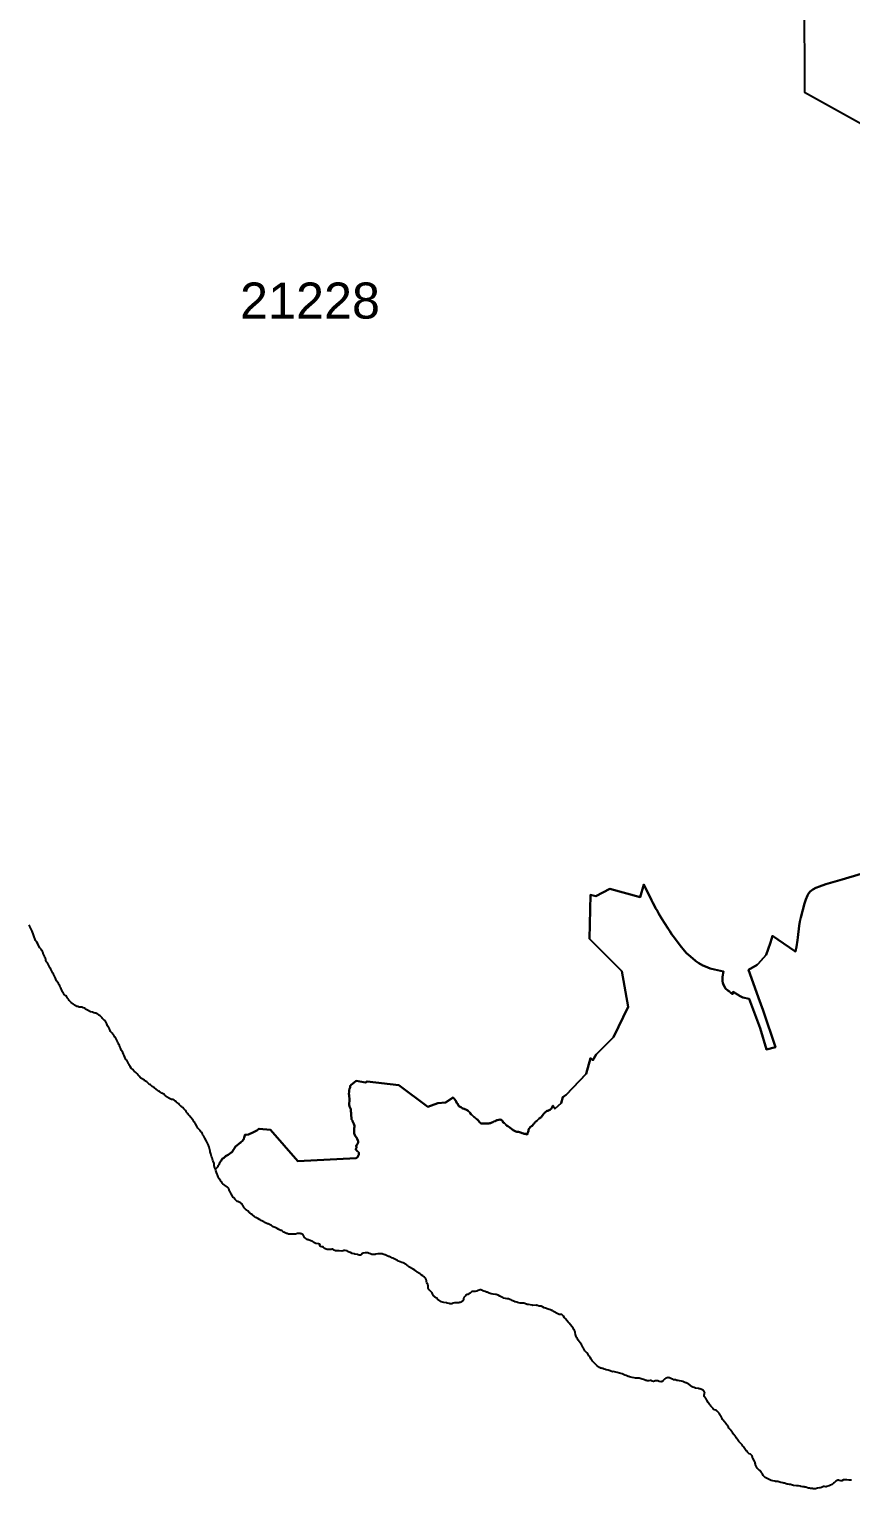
# Model space of a CAD drawing. Header units: inches. Extents: x 1341578 to 1502124, y 557203 to 748561.
# Drawn here: x 1382624 to 1394782, y 566237 to 587838 of the extents above; entities that cross this region are included whole.
import ezdxf
from ezdxf.enums import TextEntityAlignment as Align

# ---------------------------------------------------------------- set-up
doc = ezdxf.new("R2010")
doc.units = ezdxf.units.IN
doc.header["$MEASUREMENT"] = 0
doc.layers.add('Zipcode', color=7, linetype='Continuous')
doc.layers.add('ZipcodeAnno', color=7, linetype='Continuous')
doc.styles.add('Arial', font='arial.ttf')

msp = doc.modelspace()

# ---------------------------------------------------------------- linework, layer by layer
at = {"layer": 'Zipcode'}
for points in [[(1394093, 588359), (1394099, 586907), (1398332, 584551)], [(1394934, 575337), (1394652, 575253), (1394415, 575184), (1394317, 575152), (1394263, 575131), (1394221, 575107), (1394200, 575091), (1394183, 575074), (1394163, 575051), (1394152, 575035), (1394142, 575016), (1394118, 574959), (1394098, 574897), (1394041, 574691), (1394027, 574631), (1394016, 574566), (1393999, 574394), (1393995, 574355), (1393979, 574258), (1393962, 574188), (1393953, 574194), (1393624, 574418), (1393593, 574323), (1393561, 574225), (1393531, 574140), (1393490, 574095), (1393450, 574050), (1393410, 574006), (1393395, 573989), (1393270, 573918), (1393311, 573794), (1393416, 573505), (1393484, 573316), (1393669, 572773), (1393537, 572737), (1393443, 573052), (1393278, 573488), (1393186, 573508), (1393146, 573526), (1393039, 573589), (1393031, 573556), (1393000, 573581), (1392985, 573594), (1392962, 573610), (1392929, 573642), (1392917, 573659), (1392898, 573694), (1392887, 573726), (1392883, 573749), (1392882, 573772), (1392883, 573812), (1392897, 573890), (1392767, 573920), (1392700, 573939), (1392631, 573964), (1392593, 573982), (1392532, 574018), (1392490, 574046), (1392486, 574049), (1392408, 574113), (1392353, 574165), (1392322, 574199), (1392259, 574276), (1392172, 574390), (1392135, 574440), (1392104, 574488), (1392075, 574533), (1391986, 574671), (1391941, 574747), (1391915, 574794), (1391894, 574831), (1391865, 574886), (1391852, 574910), (1391833, 574947), (1391720, 575182), (1391664, 574994), (1391215, 575118), (1391009, 575008), (1390929, 575026), (1390914, 574375), (1391394, 573899), (1391488, 573368), (1391270, 572922), (1391013, 572666), (1390963, 572578), (1390930, 572608), (1390866, 572380), (1390568, 572066), (1390539, 572047), (1390521, 572035), (1390520, 572034), (1390496, 571944), (1390405, 571864), (1390397, 571872), (1390386, 571879), (1390382, 571886), (1390379, 571897), (1390378, 571904), (1390374, 571903), (1390367, 571894), (1390356, 571873), (1390348, 571861), (1390339, 571852), (1390310, 571834), (1390298, 571830), (1390288, 571828), (1390280, 571825), (1390268, 571818), (1390259, 571810), (1390251, 571801), (1390242, 571792), (1390233, 571782), (1390215, 571754), (1390205, 571742), (1390193, 571732), (1390170, 571715), (1390144, 571691), (1390135, 571684), (1390117, 571667), (1390106, 571656), (1390094, 571642), (1390085, 571634), (1390065, 571610), (1390055, 571603), (1390039, 571587), (1390030, 571580), (1390022, 571570), (1390019, 571557), (1390015, 571548), (1390012, 571533), (1390009, 571522), (1389999, 571501), (1389996, 571490), (1389995, 571479), (1389993, 571480), (1389980, 571484), (1389966, 571488), (1389950, 571490), (1389937, 571495), (1389920, 571502), (1389908, 571505), (1389879, 571517), (1389866, 571518), (1389853, 571518), (1389839, 571520), (1389823, 571526), (1389816, 571531), (1389786, 571546), (1389780, 571547), (1389773, 571553), (1389767, 571560), (1389735, 571586), (1389721, 571595), (1389718, 571600), (1389713, 571602), (1389703, 571602), (1389700, 571604), (1389696, 571606), (1389688, 571613), (1389681, 571621), (1389672, 571635), (1389656, 571649), (1389640, 571660), (1389628, 571681), (1389618, 571690), (1389609, 571696), (1389603, 571699), (1389590, 571700), (1389572, 571699), (1389555, 571694), (1389543, 571690), (1389518, 571677), (1389501, 571672), (1389484, 571662), (1389469, 571657), (1389459, 571652), (1389453, 571650), (1389439, 571649), (1389424, 571645), (1389407, 571643), (1389391, 571642), (1389366, 571642), (1389351, 571642), (1389335, 571642), (1389317, 571645), (1389302, 571650), (1389292, 571658), (1389273, 571680), (1389272, 571684), (1389270, 571688), (1389263, 571696), (1389262, 571696), (1389254, 571704), (1389241, 571714), (1389240, 571714), (1389220, 571731), (1389203, 571743), (1389193, 571749), (1389169, 571775), (1389161, 571783), (1389143, 571805), (1389118, 571832), (1389096, 571844), (1389070, 571854), (1389060, 571858), (1389041, 571865), (1389033, 571869), (1389021, 571878), (1389010, 571885), (1388991, 571894), (1388984, 571901), (1388979, 571907), (1388972, 571917), (1388960, 571937), (1388954, 571945), (1388949, 571955), (1388943, 571967), (1388939, 571976), (1388918, 572004), (1388907, 572015), (1388902, 572022), (1388899, 572027), (1388782, 571952), (1388673, 571946), (1388525, 571888), (1388096, 572211), (1387623, 572263), (1387599, 572251), (1387464, 572276), (1387383, 572210), (1387379, 572205), (1387375, 572196), (1387372, 572186), (1387372, 572176), (1387370, 572166), (1387366, 572156), (1387361, 572138), (1387360, 572128), (1387358, 572117), (1387360, 572116), (1387360, 572106), (1387353, 572088), (1387354, 572078), (1387358, 572068), (1387359, 572058), (1387358, 572047), (1387359, 572037), (1387362, 572016), (1387364, 572006), (1387364, 571986), (1387364, 571975), (1387360, 571945), (1387359, 571934), (1387360, 571923), (1387361, 571913), (1387363, 571903), (1387366, 571894), (1387375, 571876), (1387379, 571866), (1387381, 571856), (1387381, 571845), (1387383, 571826), (1387385, 571816), (1387388, 571805), (1387389, 571795), (1387390, 571754), (1387393, 571733), (1387393, 571712), (1387395, 571702), (1387407, 571685), (1387410, 571675), (1387418, 571656), (1387427, 571638), (1387436, 571608), (1387437, 571598), (1387437, 571587), (1387435, 571577), (1387435, 571546), (1387431, 571515), (1387434, 571496), (1387438, 571485), (1387443, 571472), (1387449, 571462), (1387468, 571436), (1387479, 571416), (1387488, 571393), (1387491, 571379), (1387491, 571362), (1387488, 571351), (1387483, 571342), (1387470, 571329), (1387466, 571322), (1387464, 571308), (1387466, 571292), (1387465, 571284), (1387458, 571267), (1387458, 571255), (1387465, 571245), (1387476, 571239), (1387500, 571215), (1387503, 571206), (1387503, 571193), (1387501, 571181), (1387491, 571164), (1387480, 571147), (1387463, 571130), (1386599, 571087), (1386194, 571550), (1386029, 571566), (1386015, 571559), (1385990, 571541), (1385942, 571514), (1385871, 571479), (1385869, 571478), (1385837, 571474), (1385816, 571473), (1385813, 571463), (1385807, 571434), (1385801, 571414), (1385796, 571404), (1385777, 571379), (1385760, 571366), (1385752, 571361), (1385719, 571336), (1385694, 571318), (1385679, 571304), (1385673, 571295), (1385660, 571279), (1385650, 571261), (1385644, 571253), (1385640, 571244), (1385621, 571220), (1385615, 571213), (1385607, 571207), (1385607, 571207), (1385569, 571177), (1385569, 571177), (1385556, 571173), (1385546, 571170), (1385537, 571166), (1385529, 571160), (1385528, 571159), (1385522, 571152), (1385522, 571152), (1385516, 571146), (1385512, 571142), (1385505, 571136), (1385488, 571125), (1385480, 571118), (1385469, 571102), (1385465, 571092), (1385458, 571084), (1385446, 571066), (1385439, 571060), (1385439, 571058), (1385439, 571058), (1385435, 571038), (1385428, 571031), (1385422, 571022), (1385414, 571004), (1385414, 571003), (1385379, 570967), (1385376, 570976), (1385368, 570995), (1385365, 571005), (1385363, 571016), (1385363, 571030), (1385361, 571040), (1385359, 571050), (1385346, 571087), (1385342, 571096), (1385336, 571116), (1385331, 571136), (1385323, 571155), (1385318, 571175), (1385313, 571195), (1385303, 571223), (1385302, 571234), (1385296, 571254), (1385288, 571295), (1385284, 571305), (1385279, 571314), (1385277, 571324), (1385268, 571342), (1385264, 571352), (1385248, 571379), (1385225, 571426), (1385218, 571435), (1385208, 571453), (1385195, 571469), (1385186, 571488), (1385183, 571497), (1385182, 571504), (1385173, 571510), (1385166, 571518), (1385161, 571524), (1385157, 571532), (1385154, 571536), (1385155, 571537), (1385149, 571545), (1385133, 571559), (1385121, 571576), (1385105, 571603), (1385086, 571640), (1385073, 571656), (1385067, 571665), (1385060, 571672), (1385054, 571681), (1385049, 571690), (1385043, 571699), (1385010, 571738), (1384997, 571755), (1384982, 571769), (1384969, 571786), (1384964, 571794), (1384959, 571803), (1384954, 571812), (1384947, 571819), (1384935, 571837), (1384928, 571845), (1384920, 571852), (1384913, 571860), (1384895, 571878), (1384883, 571889), (1384874, 571895), (1384859, 571910), (1384844, 571924), (1384831, 571939), (1384806, 571959), (1384799, 571967), (1384793, 571973), (1384784, 571975), (1384767, 571989), (1384758, 571995), (1384748, 571999), (1384738, 571999), (1384728, 572000), (1384719, 572004), (1384700, 572014), (1384664, 572035), (1384656, 572042), (1384633, 572063), (1384624, 572070), (1384607, 572081), (1384588, 572091), (1384570, 572103), (1384552, 572114), (1384543, 572119), (1384525, 572131), (1384478, 572169), (1384443, 572192), (1384418, 572214), (1384411, 572220), (1384395, 572232), (1384380, 572246), (1384363, 572259), (1384356, 572266), (1384337, 572276), (1384330, 572283), (1384284, 572307), (1384276, 572312), (1384269, 572320), (1384250, 572345), (1384235, 572359), (1384224, 572376), (1384216, 572384), (1384200, 572396), (1384176, 572416), (1384170, 572424), (1384157, 572440), (1384135, 572461), (1384116, 572485), (1384107, 572503), (1384105, 572508), (1384103, 572516), (1384102, 572517), (1384097, 572524), (1384091, 572533), (1384079, 572561), (1384069, 572579), (1384055, 572591), (1384051, 572601), (1384027, 572649), (1384019, 572668), (1384007, 572696), (1383991, 572724), (1383982, 572743), (1383978, 572751), (1383976, 572753), (1383971, 572773), (1383961, 572792), (1383960, 572795), (1383958, 572795), (1383952, 572811), (1383947, 572820), (1383937, 572838), (1383931, 572858), (1383927, 572867), (1383916, 572885), (1383912, 572894), (1383900, 572914), (1383893, 572922), (1383875, 572948), (1383861, 572964), (1383851, 572982), (1383836, 572997), (1383828, 573004), (1383811, 573043), (1383806, 573052), (1383800, 573061), (1383785, 573088), (1383771, 573117), (1383759, 573146), (1383754, 573155), (1383747, 573163), (1383738, 573169), (1383723, 573183), (1383709, 573199), (1383702, 573207), (1383688, 573222), (1383673, 573235), (1383656, 573247), (1383640, 573260), (1383630, 573264), (1383612, 573274), (1383602, 573277), (1383582, 573282), (1383562, 573289), (1383532, 573295), (1383522, 573299), (1383512, 573304), (1383504, 573311), (1383487, 573322), (1383459, 573337), (1383451, 573343), (1383441, 573348), (1383421, 573355), (1383403, 573364), (1383372, 573364), (1383368, 573365), (1383365, 573366), (1383355, 573368), (1383346, 573372), (1383328, 573376), (1383324, 573379), (1383321, 573380), (1383312, 573385), (1383294, 573396), (1383286, 573403), (1383278, 573410), (1383244, 573435), (1383216, 573465), (1383210, 573473), (1383207, 573477), (1383203, 573482), (1383198, 573491), (1383191, 573499), (1383174, 573525), (1383167, 573533), (1383142, 573552), (1383136, 573560), (1383129, 573567), (1383114, 573594), (1383110, 573599), (1383102, 573618), (1383101, 573628), (1383098, 573638), (1383090, 573651), (1383084, 573660), (1383076, 573678), (1383066, 573696), (1383063, 573706), (1383057, 573715), (1383031, 573747), (1383026, 573756), (1383021, 573765), (1383012, 573795), (1383003, 573815), (1382983, 573852), (1382972, 573870), (1382957, 573897), (1382943, 573925), (1382933, 573943), (1382920, 573973), (1382910, 573991), (1382899, 574009), (1382894, 574019), (1382882, 574036), (1382872, 574054), (1382869, 574064), (1382868, 574074), (1382864, 574083), (1382854, 574101), (1382849, 574121), (1382835, 574148), (1382832, 574158), (1382829, 574169), (1382822, 574187), (1382821, 574195), (1382817, 574204), (1382814, 574205), (1382813, 574204), (1382805, 574211), (1382800, 574223), (1382798, 574227), (1382789, 574233), (1382780, 574244), (1382760, 574279), (1382753, 574300), (1382737, 574324), (1382731, 574336), (1382718, 574353), (1382692, 574421), (1382683, 574450), (1382674, 574474), (1382666, 574489), (1382658, 574509), (1382653, 574519), (1382633, 574556), (1382620, 574577)], [(1394792, 566365), (1394782, 566365), (1394765, 566363), (1394751, 566366), (1394722, 566368), (1394707, 566370), (1394690, 566370), (1394674, 566367), (1394648, 566357), (1394636, 566356), (1394610, 566360), (1394600, 566363), (1394587, 566363), (1394579, 566361), (1394559, 566349), (1394547, 566337), (1394537, 566327), (1394527, 566318), (1394517, 566311), (1394505, 566302), (1394484, 566290), (1394464, 566282), (1394429, 566269), (1394418, 566268), (1394412, 566268), (1394392, 566273), (1394380, 566271), (1394350, 566258), (1394328, 566252), (1394319, 566249), (1394290, 566246), (1394275, 566239), (1394259, 566237), (1394243, 566237), (1394225, 566238), (1394216, 566239), (1394206, 566239), (1394188, 566241), (1394172, 566245), (1394154, 566247), (1394139, 566252), (1394117, 566259), (1394103, 566262), (1394090, 566266), (1394070, 566268), (1394044, 566273), (1394034, 566277), (1394006, 566282), (1393979, 566283), (1393936, 566288), (1393903, 566296), (1393888, 566298), (1393877, 566298), (1393853, 566303), (1393840, 566305), (1393802, 566319), (1393792, 566322), (1393774, 566323), (1393747, 566328), (1393734, 566333), (1393719, 566340), (1393703, 566344), (1393680, 566343), (1393666, 566345), (1393656, 566350), (1393627, 566355), (1393604, 566359), (1393582, 566367), (1393562, 566379), (1393562, 566379), (1393553, 566383), (1393535, 566393), (1393517, 566404), (1393504, 566414), (1393504, 566414), (1393487, 566434), (1393477, 566457), (1393477, 566457), (1393477, 566457), (1393460, 566475), (1393453, 566486), (1393453, 566486), (1393453, 566486), (1393439, 566502), (1393439, 566502), (1393431, 566510), (1393422, 566517), (1393417, 566524), (1393417, 566524), (1393416, 566524), (1393408, 566531), (1393398, 566540), (1393385, 566561), (1393376, 566583), (1393374, 566593), (1393370, 566603), (1393366, 566617), (1393365, 566628), (1393355, 566646), (1393334, 566691), (1393328, 566700), (1393325, 566709), (1393323, 566719), (1393320, 566726), (1393312, 566736), (1393312, 566736), (1393312, 566736), (1393307, 566738), (1393297, 566747), (1393277, 566755), (1393271, 566759), (1393271, 566759), (1393255, 566777), (1393245, 566793), (1393245, 566793), (1393245, 566793), (1393236, 566801), (1393193, 566856), (1393186, 566869), (1393173, 566889), (1393172, 566889), (1393172, 566889), (1393164, 566899), (1393156, 566905), (1393146, 566915), (1393137, 566926), (1393137, 566926), (1393137, 566926), (1393125, 566938), (1393125, 566938), (1393113, 566952), (1393103, 566966), (1393090, 566987), (1393087, 566995), (1393087, 566995), (1393087, 566995), (1393080, 567003), (1393051, 567041), (1393050, 567042), (1393050, 567042), (1393039, 567052), (1393034, 567063), (1393027, 567075), (1393013, 567094), (1392995, 567115), (1392988, 567126), (1392988, 567126), (1392988, 567126), (1392979, 567136), (1392972, 567148), (1392952, 567177), (1392945, 567190), (1392935, 567201), (1392935, 567202), (1392935, 567202), (1392916, 567224), (1392909, 567233), (1392892, 567254), (1392885, 567264), (1392880, 567276), (1392874, 567287), (1392869, 567297), (1392859, 567318), (1392851, 567328), (1392846, 567339), (1392839, 567347), (1392839, 567347), (1392839, 567347), (1392832, 567355), (1392823, 567367), (1392816, 567376), (1392816, 567376), (1392816, 567376), (1392816, 567376), (1392801, 567390), (1392796, 567392), (1392789, 567398), (1392767, 567406), (1392752, 567413), (1392746, 567423), (1392735, 567436), (1392735, 567436), (1392735, 567437), (1392710, 567461), (1392700, 567473), (1392700, 567473), (1392700, 567473), (1392691, 567482), (1392672, 567516), (1392651, 567547), (1392648, 567558), (1392643, 567568), (1392634, 567579), (1392634, 567579), (1392634, 567579), (1392620, 567595), (1392614, 567603), (1392612, 567617), (1392613, 567627), (1392617, 567639), (1392619, 567650), (1392620, 567661), (1392618, 567669), (1392618, 567669), (1392618, 567669), (1392614, 567673), (1392613, 567677), (1392607, 567685), (1392607, 567686), (1392607, 567686), (1392602, 567691), (1392584, 567703), (1392577, 567707), (1392547, 567716), (1392536, 567717), (1392527, 567720), (1392485, 567728), (1392465, 567736), (1392445, 567741), (1392436, 567746), (1392430, 567750), (1392383, 567783), (1392374, 567788), (1392347, 567803), (1392342, 567805), (1392328, 567812), (1392298, 567824), (1392279, 567829), (1392279, 567829), (1392248, 567834), (1392227, 567839), (1392206, 567841), (1392186, 567847), (1392175, 567848), (1392165, 567851), (1392146, 567859), (1392127, 567866), (1392098, 567878), (1392088, 567881), (1392078, 567882), (1392067, 567881), (1392047, 567875), (1392031, 567862), (1392023, 567857), (1392015, 567851), (1392002, 567834), (1391995, 567827), (1391986, 567823), (1391976, 567822), (1391944, 567827), (1391925, 567834), (1391914, 567836), (1391894, 567836), (1391880, 567834), (1391875, 567832), (1391864, 567825), (1391864, 567825), (1391841, 567831), (1391841, 567831), (1391834, 567837), (1391830, 567838), (1391813, 567839), (1391792, 567837), (1391771, 567837), (1391760, 567838), (1391750, 567840), (1391740, 567843), (1391730, 567847), (1391681, 567862), (1391651, 567873), (1391640, 567875), (1391608, 567874), (1391598, 567875), (1391577, 567880), (1391546, 567884), (1391525, 567888), (1391506, 567895), (1391496, 567897), (1391486, 567901), (1391457, 567914), (1391437, 567920), (1391398, 567936), (1391378, 567941), (1391359, 567947), (1391327, 567957), (1391265, 567971), (1391262, 567970), (1391192, 567991), (1391161, 567999), (1391152, 568004), (1391133, 568007), (1391122, 568011), (1391111, 568015), (1391101, 568017), (1391088, 568022), (1391080, 568023), (1391072, 568028), (1391064, 568032), (1391031, 568057), (1391016, 568071), (1391008, 568078), (1390994, 568093), (1390979, 568105), (1390965, 568120), (1390958, 568128), (1390958, 568128), (1390948, 568147), (1390942, 568155), (1390923, 568180), (1390911, 568198), (1390904, 568206), (1390899, 568215), (1390894, 568225), (1390875, 568248), (1390875, 568248), (1390875, 568248), (1390860, 568263), (1390847, 568279), (1390823, 568326), (1390818, 568335), (1390809, 568354), (1390798, 568372), (1390779, 568398), (1390750, 568438), (1390738, 568454), (1390727, 568471), (1390718, 568490), (1390706, 568518), (1390703, 568549), (1390701, 568560), (1390691, 568578), (1390682, 568596), (1390672, 568614), (1390656, 568640), (1390656, 568640), (1390656, 568640), (1390614, 568687), (1390614, 568687), (1390598, 568701), (1390580, 568727), (1390580, 568727), (1390580, 568727), (1390559, 568751), (1390547, 568767), (1390529, 568793), (1390529, 568793), (1390529, 568794), (1390505, 568814), (1390497, 568817), (1390477, 568816), (1390467, 568817), (1390456, 568820), (1390438, 568830), (1390429, 568835), (1390418, 568840), (1390410, 568844), (1390374, 568867), (1390366, 568873), (1390357, 568877), (1390337, 568883), (1390316, 568890), (1390306, 568893), (1390266, 568908), (1390245, 568915), (1390218, 568931), (1390199, 568939), (1390189, 568941), (1390168, 568942), (1390148, 568948), (1390137, 568951), (1390127, 568952), (1390075, 568951), (1390065, 568952), (1390014, 568964), (1389992, 568964), (1389982, 568967), (1389942, 568982), (1389932, 568984), (1389921, 568985), (1389890, 568985), (1389849, 568994), (1389840, 568997), (1389819, 569002), (1389810, 569006), (1389802, 569012), (1389792, 569016), (1389773, 569022), (1389754, 569031), (1389736, 569039), (1389734, 569038), (1389725, 569043), (1389715, 569047), (1389695, 569049), (1389674, 569052), (1389645, 569060), (1389636, 569064), (1389617, 569071), (1389590, 569088), (1389562, 569101), (1389533, 569111), (1389523, 569113), (1389492, 569116), (1389460, 569124), (1389429, 569133), (1389410, 569141), (1389400, 569145), (1389391, 569149), (1389371, 569156), (1389352, 569164), (1389343, 569168), (1389327, 569175), (1389317, 569178), (1389306, 569180), (1389296, 569179), (1389267, 569170), (1389258, 569167), (1389252, 569163), (1389242, 569160), (1389222, 569159), (1389181, 569159), (1389172, 569155), (1389164, 569148), (1389157, 569140), (1389149, 569134), (1389131, 569124), (1389113, 569114), (1389104, 569110), (1389086, 569100), (1389078, 569094), (1389065, 569078), (1389057, 569066), (1389049, 569047), (1389049, 569037), (1389047, 569027), (1389043, 569020), (1389036, 569013), (1389027, 569008), (1389009, 568998), (1389000, 568994), (1388990, 568992), (1388980, 568991), (1388949, 568991), (1388918, 568989), (1388898, 568984), (1388878, 568976), (1388868, 568974), (1388858, 568974), (1388849, 568976), (1388838, 568977), (1388808, 568986), (1388798, 568988), (1388758, 568992), (1388719, 569006), (1388709, 569010), (1388701, 569017), (1388668, 569041), (1388654, 569056), (1388648, 569064), (1388648, 569064), (1388647, 569064), (1388630, 569072), (1388623, 569080), (1388615, 569086), (1388609, 569094), (1388599, 569113), (1388594, 569122), (1388588, 569138), (1388588, 569138), (1388588, 569138), (1388574, 569153), (1388565, 569159), (1388564, 569160), (1388544, 569181), (1388538, 569189), (1388533, 569198), (1388529, 569207), (1388527, 569217), (1388527, 569238), (1388524, 569258), (1388512, 569275), (1388507, 569284), (1388501, 569304), (1388501, 569314), (1388498, 569334), (1388493, 569344), (1388487, 569352), (1388487, 569352), (1388487, 569352), (1388473, 569368), (1388466, 569375), (1388449, 569387), (1388424, 569405), (1388416, 569412), (1388407, 569417), (1388399, 569424), (1388363, 569444), (1388348, 569458), (1388331, 569470), (1388304, 569486), (1388286, 569495), (1388277, 569500), (1388269, 569507), (1388261, 569514), (1388243, 569524), (1388226, 569536), (1388217, 569541), (1388201, 569554), (1388184, 569565), (1388176, 569572), (1388157, 569580), (1388137, 569585), (1388089, 569606), (1388072, 569615), (1388034, 569633), (1388026, 569639), (1388007, 569648), (1387987, 569656), (1387978, 569661), (1387959, 569670), (1387949, 569673), (1387939, 569675), (1387930, 569679), (1387893, 569697), (1387886, 569701), (1387856, 569710), (1387846, 569712), (1387825, 569714), (1387815, 569716), (1387795, 569716), (1387785, 569715), (1387755, 569707), (1387744, 569705), (1387734, 569705), (1387703, 569705), (1387693, 569706), (1387674, 569715), (1387654, 569721), (1387636, 569729), (1387625, 569731), (1387595, 569731), (1387565, 569725), (1387556, 569721), (1387551, 569719), (1387542, 569704), (1387535, 569697), (1387528, 569696), (1387508, 569696), (1387493, 569701), (1387483, 569702), (1387442, 569711), (1387432, 569712), (1387403, 569720), (1387377, 569735), (1387357, 569741), (1387348, 569746), (1387331, 569758), (1387300, 569761), (1387280, 569761), (1387270, 569758), (1387250, 569753), (1387209, 569756), (1387188, 569757), (1387178, 569758), (1387167, 569759), (1387157, 569760), (1387147, 569764), (1387137, 569766), (1387122, 569780), (1387113, 569782), (1387103, 569781), (1387095, 569778), (1387085, 569776), (1387064, 569776), (1387054, 569777), (1387044, 569778), (1387033, 569780), (1386993, 569792), (1386979, 569807), (1386979, 569807), (1386974, 569816), (1386974, 569816), (1386974, 569816), (1386966, 569818), (1386956, 569818), (1386937, 569824), (1386928, 569829), (1386928, 569829), (1386923, 569836), (1386922, 569843), (1386928, 569849), (1386927, 569856), (1386927, 569856), (1386927, 569856), (1386921, 569858), (1386906, 569864), (1386866, 569869), (1386846, 569876), (1386837, 569880), (1386822, 569895), (1386815, 569899), (1386805, 569901), (1386766, 569914), (1386757, 569919), (1386747, 569923), (1386738, 569928), (1386715, 569948), (1386698, 569958), (1386695, 569968), (1386690, 569977), (1386678, 569993), (1386678, 569993), (1386678, 569993), (1386670, 569999), (1386661, 570004), (1386652, 570010), (1386644, 570012), (1386634, 570014), (1386613, 570015), (1386592, 570014), (1386563, 570007), (1386490, 570007), (1386480, 570006), (1386470, 570006), (1386459, 570006), (1386449, 570009), (1386440, 570014), (1386430, 570017), (1386412, 570027), (1386393, 570034), (1386375, 570046), (1386368, 570053), (1386359, 570057), (1386349, 570060), (1386346, 570060), (1386337, 570065), (1386318, 570073), (1386291, 570089), (1386281, 570093), (1386272, 570098), (1386264, 570104), (1386234, 570115), (1386224, 570120), (1386208, 570132), (1386189, 570142), (1386181, 570148), (1386161, 570156), (1386151, 570158), (1386141, 570162), (1386123, 570173), (1386105, 570180), (1386096, 570186), (1386067, 570200), (1386058, 570205), (1386042, 570218), (1386033, 570223), (1386005, 570236), (1385997, 570242), (1385988, 570247), (1385978, 570250), (1385961, 570262), (1385922, 570297), (1385913, 570302), (1385889, 570321), (1385880, 570326), (1385859, 570348), (1385859, 570349), (1385843, 570362), (1385826, 570373), (1385811, 570388), (1385811, 570388), (1385804, 570396), (1385795, 570414), (1385783, 570432), (1385779, 570440), (1385773, 570449), (1385773, 570449), (1385773, 570449), (1385765, 570456), (1385765, 570456), (1385759, 570463), (1385759, 570463), (1385758, 570464), (1385750, 570470), (1385741, 570475), (1385721, 570482), (1385712, 570487), (1385703, 570491), (1385687, 570504), (1385679, 570512), (1385671, 570518), (1385652, 570542), (1385652, 570542), (1385652, 570542), (1385644, 570549), (1385632, 570566), (1385613, 570602), (1385607, 570611), (1385602, 570620), (1385599, 570630), (1385595, 570640), (1385590, 570648), (1385585, 570658), (1385583, 570668), (1385578, 570677), (1385572, 570686), (1385572, 570686), (1385559, 570701), (1385559, 570701), (1385558, 570702), (1385525, 570726), (1385507, 570735), (1385491, 570749), (1385484, 570757), (1385475, 570775), (1385475, 570775), (1385475, 570776), (1385467, 570782), (1385453, 570798), (1385453, 570798), (1385436, 570825), (1385427, 570844), (1385421, 570853), (1385412, 570882), (1385406, 570891), (1385397, 570918), (1385385, 570946), (1385379, 570967), (1385414, 571003), (1385414, 571004), (1385422, 571022), (1385428, 571031), (1385435, 571038), (1385439, 571058), (1385439, 571058), (1385439, 571060), (1385446, 571066), (1385458, 571084), (1385465, 571092), (1385469, 571102), (1385480, 571118), (1385488, 571125), (1385505, 571136), (1385512, 571142), (1385516, 571146), (1385522, 571152), (1385522, 571152), (1385528, 571159), (1385529, 571160), (1385537, 571166), (1385546, 571170), (1385556, 571173), (1385569, 571177), (1385569, 571177), (1385607, 571207), (1385607, 571207), (1385615, 571213), (1385621, 571220), (1385640, 571244), (1385644, 571253), (1385650, 571261), (1385660, 571279), (1385673, 571295), (1385679, 571304), (1385694, 571318), (1385719, 571336), (1385752, 571361), (1385760, 571366), (1385777, 571379), (1385796, 571404), (1385801, 571414), (1385807, 571434), (1385813, 571463), (1385816, 571473), (1385837, 571474), (1385869, 571478), (1385871, 571479), (1385942, 571514), (1385990, 571541), (1386015, 571559), (1386029, 571566), (1386194, 571550), (1386599, 571087), (1387463, 571130), (1387480, 571147), (1387491, 571164), (1387501, 571181), (1387503, 571193), (1387503, 571206), (1387500, 571215), (1387476, 571239), (1387465, 571245), (1387458, 571255), (1387458, 571267), (1387465, 571284), (1387466, 571292), (1387464, 571308), (1387466, 571322), (1387470, 571329), (1387483, 571342), (1387488, 571351), (1387491, 571362), (1387491, 571379), (1387488, 571393), (1387479, 571416), (1387468, 571436), (1387449, 571462), (1387443, 571472), (1387438, 571485), (1387434, 571496), (1387431, 571515), (1387435, 571546), (1387435, 571577), (1387437, 571587), (1387437, 571598), (1387436, 571608), (1387427, 571638), (1387418, 571656), (1387410, 571675), (1387407, 571685), (1387395, 571702), (1387393, 571712), (1387393, 571733), (1387390, 571754), (1387389, 571795), (1387388, 571805), (1387385, 571816), (1387383, 571826), (1387381, 571845), (1387381, 571856), (1387379, 571866), (1387375, 571876), (1387366, 571894), (1387363, 571903), (1387361, 571913), (1387360, 571923), (1387359, 571934), (1387360, 571945), (1387364, 571975), (1387364, 571986), (1387364, 572006), (1387362, 572016), (1387359, 572037), (1387358, 572047), (1387359, 572058), (1387358, 572068), (1387354, 572078), (1387353, 572088), (1387360, 572106), (1387360, 572116), (1387358, 572117), (1387360, 572128), (1387361, 572138), (1387366, 572156), (1387370, 572166), (1387372, 572176), (1387372, 572186), (1387375, 572196), (1387379, 572205), (1387383, 572210), (1387464, 572276), (1387599, 572251), (1387623, 572263), (1388096, 572211), (1388525, 571888), (1388673, 571946), (1388782, 571952), (1388899, 572027), (1388902, 572022), (1388907, 572015), (1388918, 572004), (1388939, 571976), (1388943, 571967), (1388949, 571955), (1388954, 571945), (1388960, 571937), (1388972, 571917), (1388979, 571907), (1388984, 571901), (1388991, 571894), (1389010, 571885), (1389021, 571878), (1389033, 571869), (1389041, 571865), (1389060, 571858), (1389070, 571854), (1389096, 571844), (1389118, 571832), (1389143, 571805), (1389161, 571783), (1389169, 571775), (1389193, 571749), (1389203, 571743), (1389220, 571731), (1389240, 571714), (1389241, 571714), (1389254, 571704), (1389262, 571696), (1389263, 571696), (1389270, 571688), (1389272, 571684), (1389273, 571680), (1389292, 571658), (1389302, 571650), (1389317, 571645), (1389335, 571642), (1389351, 571642), (1389366, 571642), (1389391, 571642), (1389407, 571643), (1389424, 571645), (1389439, 571649), (1389453, 571650), (1389459, 571652), (1389469, 571657), (1389484, 571662), (1389501, 571672), (1389518, 571677), (1389543, 571690), (1389555, 571694), (1389572, 571699), (1389590, 571700), (1389603, 571699), (1389609, 571696), (1389618, 571690), (1389628, 571681), (1389640, 571660), (1389656, 571649), (1389672, 571635), (1389681, 571621), (1389688, 571613), (1389696, 571606), (1389700, 571604), (1389703, 571602), (1389713, 571602), (1389718, 571600), (1389721, 571595), (1389735, 571586), (1389767, 571560), (1389773, 571553), (1389780, 571547), (1389786, 571546), (1389816, 571531), (1389823, 571526), (1389839, 571520), (1389853, 571518), (1389866, 571518), (1389879, 571517), (1389908, 571505), (1389920, 571502), (1389937, 571495), (1389950, 571490), (1389966, 571488), (1389980, 571484), (1389993, 571480), (1389995, 571479), (1389996, 571490), (1389999, 571501), (1390009, 571522), (1390012, 571533), (1390015, 571548), (1390019, 571557), (1390022, 571570), (1390030, 571580), (1390039, 571587), (1390055, 571603), (1390065, 571610), (1390085, 571634), (1390094, 571642), (1390106, 571656), (1390117, 571667), (1390135, 571684), (1390144, 571691), (1390170, 571715), (1390193, 571732), (1390205, 571742), (1390215, 571754), (1390233, 571782), (1390242, 571792), (1390251, 571801), (1390259, 571810), (1390268, 571818), (1390280, 571825), (1390288, 571828), (1390298, 571830), (1390310, 571834), (1390339, 571852), (1390348, 571861), (1390356, 571873), (1390367, 571894), (1390374, 571903), (1390378, 571904), (1390379, 571897), (1390382, 571886), (1390386, 571879), (1390397, 571872), (1390405, 571864), (1390496, 571944), (1390520, 572034), (1390521, 572035), (1390539, 572047), (1390568, 572066), (1390866, 572380), (1390930, 572608), (1390963, 572578), (1391013, 572666), (1391270, 572922), (1391488, 573368), (1391394, 573899), (1390914, 574375), (1390929, 575026), (1391009, 575008), (1391215, 575118), (1391664, 574994), (1391720, 575182), (1391833, 574947), (1391852, 574910), (1391865, 574886), (1391894, 574831), (1391915, 574794), (1391941, 574747), (1391986, 574671), (1392075, 574533), (1392104, 574488), (1392135, 574440), (1392172, 574390), (1392259, 574276), (1392322, 574199), (1392353, 574165), (1392408, 574113), (1392486, 574049), (1392490, 574046), (1392532, 574018), (1392593, 573982), (1392631, 573964), (1392700, 573939), (1392767, 573920), (1392897, 573890), (1392883, 573812), (1392882, 573772), (1392883, 573749), (1392887, 573726), (1392898, 573694), (1392917, 573659), (1392929, 573642), (1392962, 573610), (1392985, 573594), (1393000, 573581), (1393031, 573556), (1393039, 573589), (1393146, 573526), (1393186, 573508), (1393278, 573488), (1393443, 573052), (1393537, 572737), (1393669, 572773), (1393484, 573316), (1393416, 573505), (1393311, 573794), (1393270, 573918), (1393395, 573989), (1393410, 574006), (1393450, 574050), (1393490, 574095), (1393531, 574140), (1393561, 574225), (1393593, 574323), (1393624, 574418), (1393953, 574194), (1393962, 574188), (1393979, 574258), (1393995, 574355), (1393999, 574394), (1394016, 574566), (1394027, 574631), (1394041, 574691), (1394098, 574897), (1394118, 574959), (1394142, 575016), (1394152, 575035), (1394163, 575051), (1394183, 575074), (1394200, 575091), (1394221, 575107), (1394263, 575131), (1394317, 575152), (1394415, 575184), (1394652, 575253), (1394934, 575337)]]:
    msp.add_lwpolyline(points, dxfattribs=at)

# ---------------------------------------------------------------- texts
at = {"layer": 'ZipcodeAnno', "color": 18, "style": 'Arial'}
msp.add_text('21228', height=533.3, dxfattribs=at).set_placement((1386779, 583395), align=Align.BOTTOM_CENTER)

doc.saveas('drawing.dxf')
